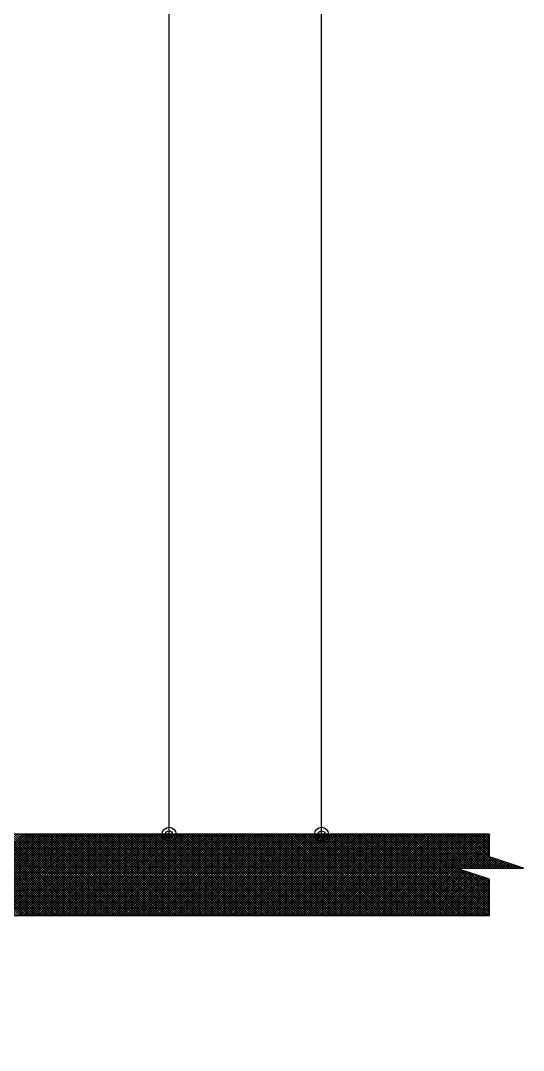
# Model space of a CAD drawing. Extents: x 0 to 119, y 0 to 84.
# Drawn here: x 42.43 to 45.41, y 31.56 to 37.66 of the extents above; entities that cross this region are included whole.
import ezdxf

# ---------------------------------------------------------------- set-up
doc = ezdxf.new("R2010")
doc.units = 0
doc.header["$MEASUREMENT"] = 0
for name, color, linetype in [('29', 9, 'CONTINUOUS'), ('32', 250, 'CONTINUOUS'), ('6', 178, 'CONTINUOUS')]:
    doc.layers.add(name, color=color, linetype=linetype)

msp = doc.modelspace()

# ---------------------------------------------------------------- linework, layer by layer
at = {"layer": '29', "color": 9, "linetype": 'Continuous'}
for p, q in [((41.955995, 32.841761), (42.435995, 32.361761)), ((41.964271, 32.361761), (42.444271, 32.841761)), ((41.970137, 32.841761), (42.450137, 32.361761)), ((41.978413, 32.361761), (42.458413, 32.841761)), ((41.984279, 32.841761), (42.464279, 32.361761)), ((41.992555, 32.361761), (42.472555, 32.841761)), ((41.998421, 32.841761), (42.478421, 32.361761)), ((42.006697, 32.361761), (42.486697, 32.841761)), ((42.012563, 32.841761), (42.492563, 32.361761)), ((42.020839, 32.361761), (42.500839, 32.841761)), ((42.026705, 32.841761), (42.506705, 32.361761)), ((42.034981, 32.361761), (42.514981, 32.841761)), ((42.040848, 32.841761), (42.520848, 32.361761)), ((42.049123, 32.361761), (42.529123, 32.841761)), ((42.05499, 32.841761), (42.53499, 32.361761)), ((42.063266, 32.361761), (42.543266, 32.841761)), ((42.069132, 32.841761), (42.549132, 32.361761)), ((42.077408, 32.361761), (42.557408, 32.841761)), ((42.083274, 32.841761), (42.563274, 32.361761)), ((42.09155, 32.361761), (42.57155, 32.841761)), ((42.097416, 32.841761), (42.577416, 32.361761)), ((42.105692, 32.361761), (42.585692, 32.841761)), ((42.111558, 32.841761), (42.591558, 32.361761)), ((42.119834, 32.361761), (42.599834, 32.841761)), ((42.1257, 32.841761), (42.6057, 32.361761)), ((42.133976, 32.361761), (42.613976, 32.841761)), ((42.139843, 32.841761), (42.619843, 32.361761)), ((42.148118, 32.361761), (42.628118, 32.841761)), ((42.153985, 32.841761), (42.633985, 32.361761)), ((42.162261, 32.361761), (42.642261, 32.841761)), ((42.168127, 32.841761), (42.648127, 32.361761)), ((42.176403, 32.361761), (42.656403, 32.841761)), ((42.182269, 32.841761), (42.662269, 32.361761)), ((42.190545, 32.361761), (42.670545, 32.841761)), ((42.196411, 32.841761), (42.676411, 32.361761)), ((42.204687, 32.361761), (42.684687, 32.841761)), ((42.210553, 32.841761), (42.690553, 32.361761)), ((42.218829, 32.361761), (42.698829, 32.841761)), ((42.224695, 32.841761), (42.704695, 32.361761)), ((42.232971, 32.361761), (42.712971, 32.841761)), ((42.238838, 32.841761), (42.718838, 32.361761)), ((42.247113, 32.361761), (42.727113, 32.841761)), ((42.25298, 32.841761), (42.73298, 32.361761)), ((42.261255, 32.361761), (42.741255, 32.841761)), ((42.267122, 32.841761), (42.747122, 32.361761)), ((42.275398, 32.361761), (42.755398, 32.841761)), ((42.281264, 32.841761), (42.761264, 32.361761)), ((42.28954, 32.361761), (42.76954, 32.841761)), ((42.295406, 32.841761), (42.775406, 32.361761)), ((42.303682, 32.361761), (42.783682, 32.841761)), ((42.309548, 32.841761), (42.789548, 32.361761)), ((42.317824, 32.361761), (42.797824, 32.841761)), ((42.32369, 32.841761), (42.80369, 32.361761)), ((42.331966, 32.361761), (42.811966, 32.841761)), ((42.337832, 32.841761), (42.817832, 32.361761)), ((42.346108, 32.361761), (42.826108, 32.841761)), ((42.351975, 32.841761), (42.831975, 32.361761)), ((42.36025, 32.361761), (42.84025, 32.841761)), ((42.366117, 32.841761), (42.846117, 32.361761)), ((42.374393, 32.361761), (42.854393, 32.841761)), ((42.380259, 32.841761), (42.860259, 32.361761)), ((42.388535, 32.361761), (42.868535, 32.841761)), ((42.394401, 32.841761), (42.874401, 32.361761)), ((42.402677, 32.361761), (42.882677, 32.841761)), ((42.408543, 32.841761), (42.888543, 32.361761)), ((42.416819, 32.361761), (42.896819, 32.841761)), ((42.422685, 32.841761), (42.902685, 32.361761)), ((42.430961, 32.361761), (42.910961, 32.841761)), ((42.436827, 32.841761), (42.916827, 32.361761)), ((42.445103, 32.361761), (42.925103, 32.841761)), ((42.45097, 32.841761), (42.93097, 32.361761)), ((42.459245, 32.361761), (42.939245, 32.841761)), ((42.465112, 32.841761), (42.945112, 32.361761)), ((42.473387, 32.361761), (42.953387, 32.841761)), ((42.479254, 32.841761), (42.959254, 32.361761)), ((42.48753, 32.361761), (42.96753, 32.841761)), ((42.493396, 32.841761), (42.973396, 32.361761)), ((42.501672, 32.361761), (42.981672, 32.841761)), ((42.507538, 32.841761), (42.987538, 32.361761)), ((42.515814, 32.361761), (42.995814, 32.841761)), ((42.52168, 32.841761), (43.00168, 32.361761)), ((42.529956, 32.361761), (43.009956, 32.841761)), ((42.535822, 32.841761), (43.015822, 32.361761)), ((42.544098, 32.361761), (43.024098, 32.841761)), ((42.549964, 32.841761), (43.029964, 32.361761)), ((42.55824, 32.361761), (43.03824, 32.841761)), ((42.564107, 32.841761), (43.044107, 32.361761)), ((42.572382, 32.361761), (43.052382, 32.841761)), ((42.578249, 32.841761), (43.058249, 32.361761)), ((42.586525, 32.361761), (43.066525, 32.841761)), ((42.592391, 32.841761), (43.072391, 32.361761)), ((42.600667, 32.361761), (43.080667, 32.841761)), ((42.606533, 32.841761), (43.086533, 32.361761)), ((42.614809, 32.361761), (43.094809, 32.841761)), ((42.620675, 32.841761), (43.100675, 32.361761)), ((42.628951, 32.361761), (43.108951, 32.841761)), ((42.634817, 32.841761), (43.114817, 32.361761)), ((42.643093, 32.361761), (43.123093, 32.841761)), ((42.648959, 32.841761), (43.128959, 32.361761)), ((42.657235, 32.361761), (43.137235, 32.841761)), ((42.663102, 32.841761), (43.143102, 32.361761)), ((42.671377, 32.361761), (43.151377, 32.841761)), ((42.677244, 32.841761), (43.157244, 32.361761)), ((42.68552, 32.361761), (43.16552, 32.841761)), ((42.691386, 32.841761), (43.171386, 32.361761)), ((42.699662, 32.361761), (43.179662, 32.841761)), ((42.705528, 32.841761), (43.185528, 32.361761)), ((42.713804, 32.361761), (43.193804, 32.841761)), ((42.71967, 32.841761), (43.19967, 32.361761)), ((42.727946, 32.361761), (43.207946, 32.841761)), ((42.733812, 32.841761), (43.213812, 32.361761)), ((42.742088, 32.361761), (43.222088, 32.841761)), ((42.747954, 32.841761), (43.227954, 32.361761)), ((42.75623, 32.361761), (43.23623, 32.841761)), ((42.762097, 32.841761), (43.242097, 32.361761)), ((42.770372, 32.361761), (43.250372, 32.841761)), ((42.776239, 32.841761), (43.256239, 32.361761)), ((42.784514, 32.361761), (43.264514, 32.841761)), ((42.790381, 32.841761), (43.270381, 32.361761)), ((42.798657, 32.361761), (43.278657, 32.841761)), ((42.804523, 32.841761), (43.284523, 32.361761)), ((42.812799, 32.361761), (43.292799, 32.841761)), ((42.818665, 32.841761), (43.298665, 32.361761)), ((42.826941, 32.361761), (43.306941, 32.841761)), ((42.832807, 32.841761), (43.312807, 32.361761)), ((42.841083, 32.361761), (43.321083, 32.841761)), ((42.846949, 32.841761), (43.326949, 32.361761)), ((42.855225, 32.361761), (43.335225, 32.841761)), ((42.861091, 32.841761), (43.341091, 32.361761)), ((42.869367, 32.361761), (43.349367, 32.841761)), ((42.875234, 32.841761), (43.355234, 32.361761)), ((42.883509, 32.361761), (43.363509, 32.841761)), ((42.889376, 32.841761), (43.369376, 32.361761)), ((42.897652, 32.361761), (43.377652, 32.841761)), ((42.903518, 32.841761), (43.383518, 32.361761)), ((42.911794, 32.361761), (43.391794, 32.841761)), ((42.91766, 32.841761), (43.39766, 32.361761)), ((42.925936, 32.361761), (43.405936, 32.841761)), ((42.931802, 32.841761), (43.411802, 32.361761)), ((42.940078, 32.361761), (43.420078, 32.841761)), ((42.945944, 32.841761), (43.425944, 32.361761)), ((42.95422, 32.361761), (43.43422, 32.841761)), ((42.960086, 32.841761), (43.440086, 32.361761)), ((42.968362, 32.361761), (43.448362, 32.841761)), ((42.974229, 32.841761), (43.454229, 32.361761)), ((42.982504, 32.361761), (43.462504, 32.841761)), ((42.988371, 32.841761), (43.468371, 32.361761)), ((42.996647, 32.361761), (43.476647, 32.841761)), ((43.002513, 32.841761), (43.482513, 32.361761)), ((43.010789, 32.361761), (43.490789, 32.841761)), ((43.016655, 32.841761), (43.496655, 32.361761)), ((43.024931, 32.361761), (43.504931, 32.841761)), ((43.030797, 32.841761), (43.510797, 32.361761)), ((43.039073, 32.361761), (43.519073, 32.841761)), ((43.044939, 32.841761), (43.524939, 32.361761)), ((43.053215, 32.361761), (43.533215, 32.841761)), ((43.059081, 32.841761), (43.539081, 32.361761)), ((43.067357, 32.361761), (43.547357, 32.841761)), ((43.073224, 32.841761), (43.553224, 32.361761)), ((43.081499, 32.361761), (43.561499, 32.841761)), ((43.087366, 32.841761), (43.567366, 32.361761)), ((43.095641, 32.361761), (43.575641, 32.841761)), ((43.101508, 32.841761), (43.581508, 32.361761)), ((43.109784, 32.361761), (43.589784, 32.841761)), ((43.11565, 32.841761), (43.59565, 32.361761)), ((43.123926, 32.361761), (43.603926, 32.841761)), ((43.129792, 32.841761), (43.609792, 32.361761)), ((43.138068, 32.361761), (43.618068, 32.841761)), ((43.143934, 32.841761), (43.623934, 32.361761)), ((43.15221, 32.361761), (43.63221, 32.841761)), ((43.158076, 32.841761), (43.638076, 32.361761)), ((43.166352, 32.361761), (43.646352, 32.841761)), ((43.172218, 32.841761), (43.652218, 32.361761)), ((43.180494, 32.361761), (43.660494, 32.841761)), ((43.186361, 32.841761), (43.666361, 32.361761)), ((43.194636, 32.361761), (43.674636, 32.841761)), ((43.200503, 32.841761), (43.680503, 32.361761)), ((43.208779, 32.361761), (43.688779, 32.841761)), ((43.214645, 32.841761), (43.694645, 32.361761)), ((43.222921, 32.361761), (43.702921, 32.841761)), ((43.228787, 32.841761), (43.708787, 32.361761)), ((43.237063, 32.361761), (43.717063, 32.841761)), ((43.242929, 32.841761), (43.722929, 32.361761)), ((43.251205, 32.361761), (43.731205, 32.841761)), ((43.257071, 32.841761), (43.737071, 32.361761)), ((43.265347, 32.361761), (43.745347, 32.841761)), ((43.271213, 32.841761), (43.751213, 32.361761)), ((43.279489, 32.361761), (43.759489, 32.841761)), ((43.285356, 32.841761), (43.765356, 32.361761)), ((43.293631, 32.361761), (43.773631, 32.841761)), ((43.299498, 32.841761), (43.779498, 32.361761)), ((43.307773, 32.361761), (43.787773, 32.841761)), ((43.31364, 32.841761), (43.79364, 32.361761)), ((43.321916, 32.361761), (43.801916, 32.841761)), ((43.327782, 32.841761), (43.807782, 32.361761)), ((43.336058, 32.361761), (43.816058, 32.841761)), ((43.341924, 32.841761), (43.821924, 32.361761)), ((43.3502, 32.361761), (43.8302, 32.841761)), ((43.356066, 32.841761), (43.836066, 32.361761)), ((43.364342, 32.361761), (43.844342, 32.841761)), ((43.370208, 32.841761), (43.850208, 32.361761)), ((43.378484, 32.361761), (43.858484, 32.841761)), ((43.38435, 32.841761), (43.86435, 32.361761)), ((43.392626, 32.361761), (43.872626, 32.841761)), ((43.398493, 32.841761), (43.878493, 32.361761)), ((43.406768, 32.361761), (43.886768, 32.841761)), ((43.412635, 32.841761), (43.892635, 32.361761)), ((43.420911, 32.361761), (43.900911, 32.841761)), ((43.426777, 32.841761), (43.906777, 32.361761)), ((43.435053, 32.361761), (43.915053, 32.841761)), ((43.440919, 32.841761), (43.920919, 32.361761)), ((43.449195, 32.361761), (43.929195, 32.841761)), ((43.455061, 32.841761), (43.935061, 32.361761)), ((43.463337, 32.361761), (43.943337, 32.841761)), ((43.469203, 32.841761), (43.949203, 32.361761)), ((43.477479, 32.361761), (43.957479, 32.841761)), ((43.483345, 32.841761), (43.963345, 32.361761)), ((43.491621, 32.361761), (43.971621, 32.841761)), ((43.497488, 32.841761), (43.977488, 32.361761)), ((43.505763, 32.361761), (43.985763, 32.841761)), ((43.51163, 32.841761), (43.99163, 32.361761)), ((43.519906, 32.361761), (43.999906, 32.841761)), ((43.525772, 32.841761), (44.005772, 32.361761)), ((43.534048, 32.361761), (44.014048, 32.841761)), ((43.539914, 32.841761), (44.019914, 32.361761)), ((43.54819, 32.361761), (44.02819, 32.841761)), ((43.554056, 32.841761), (44.034056, 32.361761)), ((43.562332, 32.361761), (44.042332, 32.841761)), ((43.568198, 32.841761), (44.048198, 32.361761)), ((43.576474, 32.361761), (44.056474, 32.841761)), ((43.58234, 32.841761), (44.06234, 32.361761)), ((43.590616, 32.361761), (44.070616, 32.841761)), ((43.596483, 32.841761), (44.076483, 32.361761)), ((43.604758, 32.361761), (44.084758, 32.841761)), ((43.610625, 32.841761), (44.090625, 32.361761)), ((43.6189, 32.361761), (44.0989, 32.841761)), ((43.624767, 32.841761), (44.104767, 32.361761)), ((43.633043, 32.361761), (44.113043, 32.841761)), ((43.638909, 32.841761), (44.118909, 32.361761)), ((43.647185, 32.361761), (44.127185, 32.841761)), ((43.653051, 32.841761), (44.133051, 32.361761)), ((43.661327, 32.361761), (44.141327, 32.841761)), ((43.667193, 32.841761), (44.147193, 32.361761)), ((43.675469, 32.361761), (44.155469, 32.841761)), ((43.681335, 32.841761), (44.161335, 32.361761)), ((43.689611, 32.361761), (44.169611, 32.841761)), ((43.695477, 32.841761), (44.175477, 32.361761)), ((43.703753, 32.361761), (44.183753, 32.841761)), ((43.70962, 32.841761), (44.18962, 32.361761)), ((43.717895, 32.361761), (44.197895, 32.841761)), ((43.723762, 32.841761), (44.203762, 32.361761)), ((43.732038, 32.361761), (44.212038, 32.841761)), ((43.737904, 32.841761), (44.217904, 32.361761)), ((43.74618, 32.361761), (44.22618, 32.841761)), ((43.752046, 32.841761), (44.232046, 32.361761)), ((43.760322, 32.361761), (44.240322, 32.841761)), ((43.766188, 32.841761), (44.246188, 32.361761)), ((43.774464, 32.361761), (44.254464, 32.841761)), ((43.78033, 32.841761), (44.26033, 32.361761)), ((43.788606, 32.361761), (44.268606, 32.841761)), ((43.794472, 32.841761), (44.274472, 32.361761)), ((43.802748, 32.361761), (44.282748, 32.841761)), ((43.808615, 32.841761), (44.288615, 32.361761)), ((43.81689, 32.361761), (44.29689, 32.841761)), ((43.822757, 32.841761), (44.302757, 32.361761)), ((43.831033, 32.361761), (44.311033, 32.841761)), ((43.836899, 32.841761), (44.316899, 32.361761)), ((43.845175, 32.361761), (44.325175, 32.841761)), ((43.851041, 32.841761), (44.331041, 32.361761)), ((43.859317, 32.361761), (44.339317, 32.841761)), ((43.865183, 32.841761), (44.345183, 32.361761)), ((43.873459, 32.361761), (44.353459, 32.841761)), ((43.879325, 32.841761), (44.359325, 32.361761)), ((43.887601, 32.361761), (44.367601, 32.841761)), ((43.893467, 32.841761), (44.373467, 32.361761)), ((43.901743, 32.361761), (44.381743, 32.841761)), ((43.90761, 32.841761), (44.38761, 32.361761)), ((43.915885, 32.361761), (44.395885, 32.841761)), ((43.921752, 32.841761), (44.401752, 32.361761)), ((43.930027, 32.361761), (44.410027, 32.841761)), ((43.935894, 32.841761), (44.415894, 32.361761)), ((43.94417, 32.361761), (44.42417, 32.841761)), ((43.950036, 32.841761), (44.430036, 32.361761)), ((43.958312, 32.361761), (44.438312, 32.841761)), ((43.964178, 32.841761), (44.444178, 32.361761)), ((43.972454, 32.361761), (44.452454, 32.841761)), ((43.97832, 32.841761), (44.45832, 32.361761)), ((43.986596, 32.361761), (44.466596, 32.841761)), ((43.992462, 32.841761), (44.472462, 32.361761)), ((44.000738, 32.361761), (44.480738, 32.841761)), ((44.006604, 32.841761), (44.486604, 32.361761)), ((44.01488, 32.361761), (44.49488, 32.841761)), ((44.020747, 32.841761), (44.500747, 32.361761)), ((44.029022, 32.361761), (44.509022, 32.841761)), ((44.034889, 32.841761), (44.514889, 32.361761)), ((44.043165, 32.361761), (44.523165, 32.841761)), ((44.049031, 32.841761), (44.529031, 32.361761)), ((44.057307, 32.361761), (44.537307, 32.841761)), ((44.063173, 32.841761), (44.543173, 32.361761)), ((44.071449, 32.361761), (44.551449, 32.841761)), ((44.077315, 32.841761), (44.557315, 32.361761)), ((44.085591, 32.361761), (44.565591, 32.841761)), ((44.091457, 32.841761), (44.571457, 32.361761)), ((44.099733, 32.361761), (44.579733, 32.841761)), ((44.105599, 32.841761), (44.585599, 32.361761)), ((44.113875, 32.361761), (44.593875, 32.841761)), ((44.119742, 32.841761), (44.599742, 32.361761)), ((44.128017, 32.361761), (44.608017, 32.841761)), ((44.133884, 32.841761), (44.613884, 32.361761)), ((44.142159, 32.361761), (44.622159, 32.841761)), ((44.148026, 32.841761), (44.628026, 32.361761)), ((44.156302, 32.361761), (44.636302, 32.841761)), ((44.162168, 32.841761), (44.642168, 32.361761)), ((44.170444, 32.361761), (44.650444, 32.841761)), ((44.17631, 32.841761), (44.65631, 32.361761)), ((44.184586, 32.361761), (44.664586, 32.841761)), ((44.190452, 32.841761), (44.670452, 32.361761)), ((44.198728, 32.361761), (44.678728, 32.841761)), ((44.204594, 32.841761), (44.684594, 32.361761)), ((44.21287, 32.361761), (44.69287, 32.841761)), ((44.218736, 32.841761), (44.698736, 32.361761)), ((44.227012, 32.361761), (44.707012, 32.841761)), ((44.232879, 32.841761), (44.712879, 32.361761)), ((44.241154, 32.361761), (44.721154, 32.841761)), ((44.247021, 32.841761), (44.727021, 32.361761)), ((44.255297, 32.361761), (44.735297, 32.841761)), ((44.261163, 32.841761), (44.741163, 32.361761)), ((44.269439, 32.361761), (44.749439, 32.841761)), ((44.275305, 32.841761), (44.755305, 32.361761)), ((44.283581, 32.361761), (44.763581, 32.841761)), ((44.289447, 32.841761), (44.769447, 32.361761)), ((44.297723, 32.361761), (44.777723, 32.841761)), ((44.303589, 32.841761), (44.783589, 32.361761)), ((44.311865, 32.361761), (44.791865, 32.841761)), ((44.317731, 32.841761), (44.797731, 32.361761)), ((44.326007, 32.361761), (44.806007, 32.841761)), ((44.331874, 32.841761), (44.811874, 32.361761)), ((44.340149, 32.361761), (44.820149, 32.841761)), ((44.346016, 32.841761), (44.826016, 32.361761)), ((44.354292, 32.361761), (44.834292, 32.841761)), ((44.360158, 32.841761), (44.840158, 32.361761)), ((44.368434, 32.361761), (44.848434, 32.841761)), ((44.3743, 32.841761), (44.8543, 32.361761)), ((44.382576, 32.361761), (44.862576, 32.841761)), ((44.388442, 32.841761), (44.868442, 32.361761)), ((44.396718, 32.361761), (44.876718, 32.841761)), ((44.402584, 32.841761), (44.882584, 32.361761)), ((44.41086, 32.361761), (44.89086, 32.841761)), ((44.416726, 32.841761), (44.896726, 32.361761)), ((44.425002, 32.361761), (44.905002, 32.841761)), ((44.430869, 32.841761), (44.910869, 32.361761)), ((44.439144, 32.361761), (44.919144, 32.841761)), ((44.445011, 32.841761), (44.925011, 32.361761)), ((44.453286, 32.361761), (44.933286, 32.841761)), ((44.459153, 32.841761), (44.939153, 32.361761)), ((44.467429, 32.361761), (44.947429, 32.841761)), ((44.473295, 32.841761), (44.953295, 32.361761)), ((44.481571, 32.361761), (44.961571, 32.841761)), ((44.487437, 32.841761), (44.967437, 32.361761)), ((44.495713, 32.361761), (44.975713, 32.841761)), ((44.501579, 32.841761), (44.981579, 32.361761)), ((44.509855, 32.361761), (44.989855, 32.841761)), ((44.515721, 32.841761), (44.995721, 32.361761)), ((44.523997, 32.361761), (45.003997, 32.841761)), ((44.529863, 32.841761), (45.009863, 32.361761)), ((44.538139, 32.361761), (45.018139, 32.841761)), ((44.544006, 32.841761), (45.024006, 32.361761)), ((44.552281, 32.361761), (45.032281, 32.841761)), ((44.558148, 32.841761), (45.038148, 32.361761)), ((44.566424, 32.361761), (45.046424, 32.841761)), ((44.57229, 32.841761), (45.05229, 32.361761)), ((44.580566, 32.361761), (45.060566, 32.841761)), ((44.586432, 32.841761), (45.066432, 32.361761)), ((44.594708, 32.361761), (45.074708, 32.841761)), ((44.600574, 32.841761), (45.080574, 32.361761)), ((44.60885, 32.361761), (45.08885, 32.841761)), ((44.614716, 32.841761), (45.094716, 32.361761)), ((44.622992, 32.361761), (45.102992, 32.841761)), ((44.628858, 32.841761), (45.108858, 32.361761)), ((44.637134, 32.361761), (45.117134, 32.841761)), ((44.643001, 32.841761), (45.123001, 32.361761)), ((44.651276, 32.361761), (45.131276, 32.841761)), ((44.657143, 32.841761), (45.137143, 32.361761)), ((44.665419, 32.361761), (45.145419, 32.841761)), ((44.671285, 32.841761), (45.151285, 32.361761)), ((44.679561, 32.361761), (45.159561, 32.841761)), ((44.685427, 32.841761), (45.165427, 32.361761)), ((44.693703, 32.361761), (45.173703, 32.841761)), ((44.699569, 32.841761), (45.179569, 32.361761)), ((44.707845, 32.361761), (45.187845, 32.841761)), ((44.713711, 32.841761), (45.193711, 32.361761)), ((44.721987, 32.361761), (45.201987, 32.841761)), ((44.727853, 32.841761), (45.207853, 32.361761)), ((44.741996, 32.841761), (45.209897, 32.373859)), ((44.756138, 32.841761), (45.209897, 32.388002)), ((44.77028, 32.841761), (45.209897, 32.402144)), ((44.784422, 32.841761), (45.209897, 32.416286)), ((44.798564, 32.841761), (45.209897, 32.430428)), ((44.812706, 32.841761), (45.012706, 32.641761)), ((44.826848, 32.841761), (45.026848, 32.641761)), ((44.84099, 32.841761), (45.04099, 32.641761)), ((44.855133, 32.841761), (45.055133, 32.641761)), ((44.869275, 32.841761), (45.069275, 32.641761)), ((44.883417, 32.841761), (45.083417, 32.641761)), ((44.897559, 32.841761), (45.097559, 32.641761)), ((44.911701, 32.841761), (45.111701, 32.641761)), ((44.925843, 32.841761), (45.125843, 32.641761)), ((44.939985, 32.841761), (45.139985, 32.641761)), ((44.954128, 32.841761), (45.154128, 32.641761)), ((44.96827, 32.841761), (45.16827, 32.641761)), ((44.982412, 32.841761), (45.182412, 32.641761)), ((44.996554, 32.841761), (45.196554, 32.641761)), ((45.010696, 32.841761), (45.210696, 32.641761)), ((45.016129, 32.641761), (45.209897, 32.835528)), ((45.024838, 32.841761), (45.224838, 32.641761)), ((45.030271, 32.641761), (45.209897, 32.821386)), ((45.03898, 32.841761), (45.23898, 32.641761)), ((45.053122, 32.841761), (45.253122, 32.641761)), ((45.067265, 32.841761), (45.267265, 32.641761)), ((45.081407, 32.841761), (45.209897, 32.713271)), ((45.095549, 32.841761), (45.209897, 32.727413)), ((45.109691, 32.841761), (45.209897, 32.741555)), ((45.123833, 32.841761), (45.209897, 32.755697)), ((45.137975, 32.841761), (45.209897, 32.769839)), ((45.152117, 32.841761), (45.209897, 32.783981)), ((45.16626, 32.841761), (45.209897, 32.798124)), ((45.180402, 32.841761), (45.209897, 32.812266)), ((45.194544, 32.841761), (45.209897, 32.826408)), ((45.208686, 32.841761), (45.209897, 32.84055)), ((45.044413, 32.641761), (45.209897, 32.807244)), ((45.058556, 32.641761), (45.209897, 32.793101)), ((45.072698, 32.641761), (45.209897, 32.778959)), ((45.08684, 32.641761), (45.209897, 32.764817)), ((45.100982, 32.641761), (45.209897, 32.750675)), ((45.115124, 32.641761), (45.209897, 32.736533)), ((45.129266, 32.641761), (45.209897, 32.722391)), ((45.143408, 32.641761), (45.209897, 32.708427)), ((45.157551, 32.641761), (45.220637, 32.704847)), ((45.171693, 32.641761), (45.231243, 32.701311)), ((45.185835, 32.641761), (45.24185, 32.697776)), ((45.217162, 32.706005), (45.281407, 32.641761)), ((45.238375, 32.698934), (45.295549, 32.641761)), ((44.736129, 32.361761), (45.014571, 32.640202)), ((44.750271, 32.361761), (45.025178, 32.636667)), ((45.014111, 32.640356), (45.209897, 32.44457)), ((45.199977, 32.641761), (45.252457, 32.69424)), ((45.214119, 32.641761), (45.263063, 32.690705)), ((45.228261, 32.641761), (45.27367, 32.687169)), ((45.242403, 32.641761), (45.284277, 32.683634)), ((45.256545, 32.641761), (45.294883, 32.680098)), ((45.259589, 32.691863), (45.309691, 32.641761)), ((45.270688, 32.641761), (45.30549, 32.676563)), ((45.280802, 32.684792), (45.323833, 32.641761)), ((45.28483, 32.641761), (45.316096, 32.673027)), ((45.298972, 32.641761), (45.326703, 32.669492)), ((45.302015, 32.677721), (45.337975, 32.641761)), ((45.313114, 32.641761), (45.33731, 32.665956)), ((45.323228, 32.67065), (45.352117, 32.641761)), ((45.327256, 32.641761), (45.347916, 32.662421)), ((45.341398, 32.641761), (45.358523, 32.658885)), ((45.344441, 32.663579), (45.36626, 32.641761)), ((45.35554, 32.641761), (45.369129, 32.65535)), ((45.365654, 32.656508), (45.380402, 32.641761)), ((45.369683, 32.641761), (45.379736, 32.651814)), ((45.383825, 32.641761), (45.390343, 32.648278)), ((45.386868, 32.649437), (45.394544, 32.641761)), ((45.397967, 32.641761), (45.400949, 32.644743)), ((45.408081, 32.642366), (45.408686, 32.641761)), ((44.764413, 32.361761), (45.035784, 32.633131)), ((44.778556, 32.361761), (45.046391, 32.629596)), ((44.792698, 32.361761), (45.056997, 32.62606)), ((44.80684, 32.361761), (45.067604, 32.622525)), ((44.820982, 32.361761), (45.078211, 32.618989)), ((44.835124, 32.361761), (45.088817, 32.615454)), ((44.849266, 32.361761), (45.099424, 32.611918)), ((44.863408, 32.361761), (45.11003, 32.608383)), ((44.877551, 32.361761), (45.120637, 32.604847)), ((44.891693, 32.361761), (45.131244, 32.601311)), ((44.905835, 32.361761), (45.14185, 32.597776)), ((44.919977, 32.361761), (45.152457, 32.59424)), ((44.934119, 32.361761), (45.163063, 32.590705)), ((44.948261, 32.361761), (45.17367, 32.587169)), ((44.962403, 32.361761), (45.184277, 32.583634)), ((44.976545, 32.361761), (45.194883, 32.580098)), ((44.990688, 32.361761), (45.20549, 32.576563)), ((45.035324, 32.633285), (45.209897, 32.458712)), ((45.056537, 32.626214), (45.209897, 32.472854)), ((45.077751, 32.619142), (45.209897, 32.486997)), ((45.098964, 32.612071), (45.209897, 32.501139)), ((45.120177, 32.605), (45.209897, 32.515281)), ((45.14139, 32.597929), (45.209897, 32.529423)), ((45.162604, 32.590858), (45.209897, 32.543565)), ((45.183817, 32.583787), (45.209897, 32.557707)), ((45.20503, 32.576716), (45.209897, 32.571849)), ((45.00483, 32.361761), (45.209897, 32.566827)), ((45.018972, 32.361761), (45.209897, 32.552685)), ((45.033114, 32.361761), (45.209897, 32.538543)), ((45.047256, 32.361761), (45.209897, 32.524401)), ((45.061398, 32.361761), (45.209897, 32.510259)), ((45.07554, 32.361761), (45.209897, 32.496117)), ((45.089683, 32.361761), (45.209897, 32.481975)), ((45.103825, 32.361761), (45.209897, 32.467832)), ((45.117967, 32.361761), (45.209897, 32.45369)), ((45.132109, 32.361761), (45.209897, 32.439548)), ((45.146251, 32.361761), (45.209897, 32.425406)), ((45.160393, 32.361761), (45.209897, 32.411264)), ((45.174535, 32.361761), (45.209897, 32.397122)), ((45.188678, 32.361761), (45.209897, 32.38298)), ((45.20282, 32.361761), (45.209897, 32.368837))]:
    msp.add_line(p, q, dxfattribs=at)
msp.add_lwpolyline([(37.07004, 32.841761), (37.07004, 31.561761), (37.63004, 31.561761), (37.63004, 32.361761), (45.209897, 32.361761), (45.209897, 32.575094), (45.009897, 32.641761), (45.409897, 32.641761), (45.209897, 32.708427), (45.209897, 32.841761), (41.87004, 32.841761), (37.63004, 32.841761), (37.63004, 32.841761), (37.07004, 32.841761)], dxfattribs=at)
at = {"layer": '32', "color": 250, "linetype": 'Continuous'}
for p, q in [((44.213672, 32.841761), (44.213672, 43.721761)), ((43.310514, 32.841761), (43.310514, 43.241761)), ((43.678446, 32.841761), (43.060514, 32.841761)), ((43.928446, 32.841761), (43.928446, 32.841761)), ((44.372102, 32.841761), (43.963672, 32.841761)), ((44.622102, 32.841761), (44.622102, 32.841761))]:
    msp.add_line(p, q, dxfattribs=at)
for centre, radius in [((43.310514, 32.841761), 0.041625), ((44.213672, 32.841761), 0.041625), ((43.310514, 32.841761), 0.02075), ((44.213672, 32.841761), 0.02075)]:
    msp.add_circle(centre, radius, dxfattribs=at)
at = {"layer": '6', "color": 178, "linetype": 'Continuous'}
msp.add_line((44.270262, 32.841761), (45.209897, 32.841761), dxfattribs=at)
for points in [[(37.63004, 32.361761), (45.209897, 32.361761), (45.209897, 32.575094), (45.009897, 32.641761), (45.409897, 32.641761), (45.209897, 32.708427), (45.209897, 32.841761)], [(37.63004, 32.841761), (41.87004, 32.841761), (45.209897, 32.841761)]]:
    msp.add_lwpolyline(points, dxfattribs=at)

doc.saveas('drawing.dxf')
